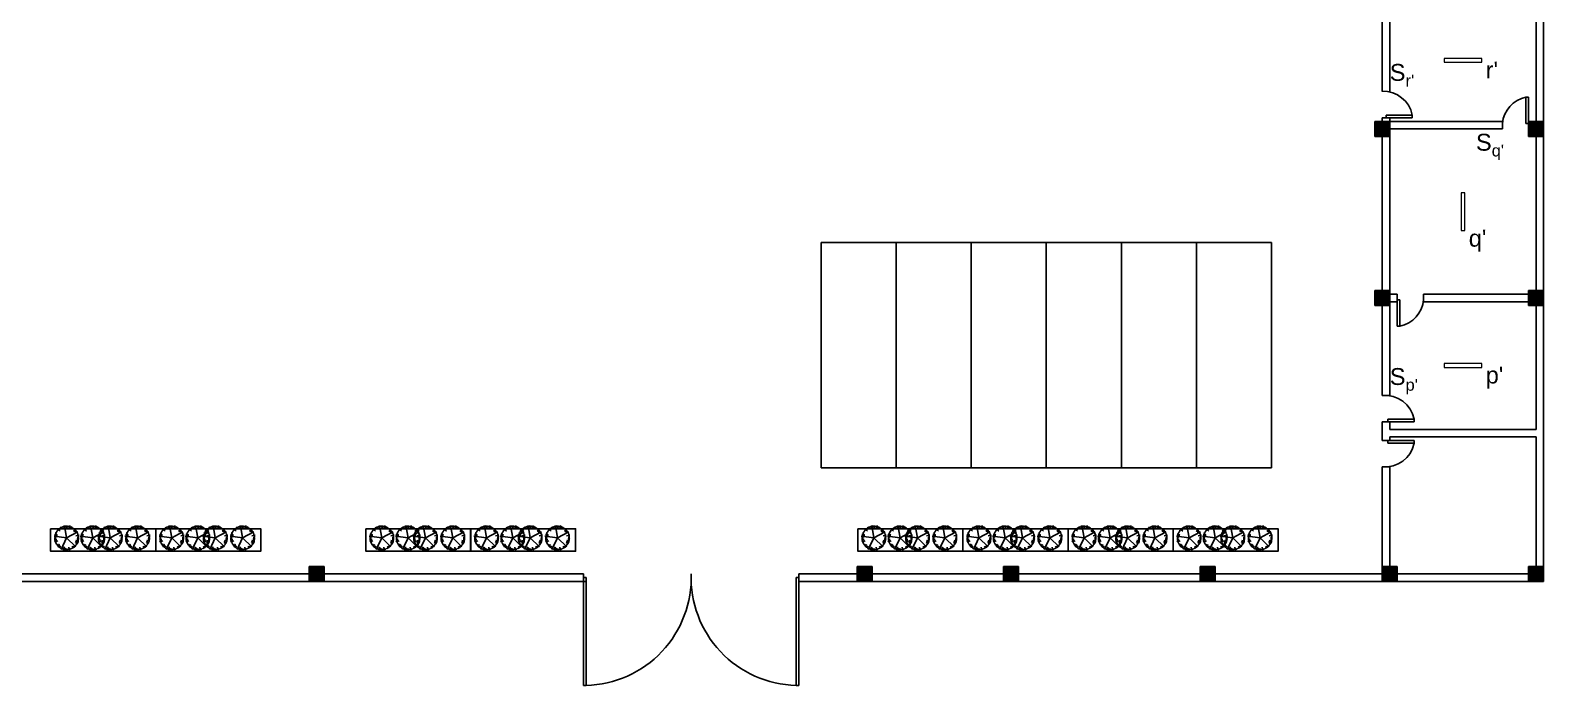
# Model space of a CAD drawing. Header units: inches. Extents: x 690793850 to 3471233902, y 1044954437 to 2780428972.
# Drawn here: x 1735588518 to 1735629317, y 1045055754 to 1045073194 of the extents above; entities that cross this region are included whole.
import ezdxf

# ---------------------------------------------------------------- set-up
doc = ezdxf.new("R2010")
doc.units = ezdxf.units.IN
doc.header["$MEASUREMENT"] = 0
for name, color, linetype in [('Doors', 140, 'Continuous'), ('ID-ST WALL', 4, 'Continuous'), ('Poste', 2, 'Continuous'), ('Walls', 7, 'Continuous')]:
    doc.layers.add(name, color=color, linetype=linetype)
doc.layers.add('L-PLNT-SHRUB', color=85, linetype='Continuous', true_color=0x56c23d)
doc.layers.add('lighting', color=3, linetype='Continuous', lineweight=13)
doc.styles.get("Standard").update_dxf_attribs({"font": 'arial.ttf'})

# ---------------------------------------------------------------- blocks, each defined once
blk = doc.blocks.new('poste')
for p, q in [((1735358586.536575, 1045014423.977711), (1735358986.536575, 1045014423.977711)), ((1735358586.536575, 1045014023.977711), (1735358586.536575, 1045014423.977711)), ((1735358986.536575, 1045014423.977711), (1735358986.536575, 1045014023.977711)), ((1735358986.536575, 1045014023.977711), (1735358586.536575, 1045014023.977711))]:
    blk.add_line(p, q)
blk = doc.blocks.new('A$C184D249B')
at = {"color": 0}
for p, q in [((-443, 22), (-384, 20)), ((-320, 87), (-438, 116)), ((-347, 60), (-436, 75)), ((-434, 57), (-367, 49)), ((-429, 100), (-381, 88)), ((-424, 127), (-384, 115)), ((-416, 139), (-383, 127)), ((0, 0), (-407, 199)), ((-405, 163), (-363, 146)), ((-382, 213), (-342, 191)), ((-361, 242), (-322, 216)), ((-281, 213), (-353, 268)), ((-333, 285), (-300, 255)), ((0, 0), (-315, -325)), ((-312, 308), (-265, 261)), ((-230, 247), (-303, 325)), ((-266, 347), (-225, 294)), ((-249, 359), (-232, 335)), ((-233, 374), (-207, 332)), ((-211, 390), (-190, 353)), ((-196, 392), (-181, 361)), ((-171, 402), (-153, 360)), ((-103, 315), (-143, 430)), ((-120, 421), (-107, 377)), ((-84, 427), (-75, 380)), ((-50, 349), (-64, 438)), ((-3, 439), (-3, 372)), ((0, 0), (64, 449)), ((0, 0), (446, 78)), ((0, 0), (212, -400)), ((40, 436), (34, 369)), ((87, 326), (115, 429)), ((100, 429), (88, 381)), ((127, 424), (115, 384)), ((116, 334), (145, 419)), ((163, 405), (146, 363)), ((186, 403), (169, 362)), ((213, 382), (191, 342)), ((242, 361), (216, 322)), ((254, 358), (233, 329)), ((240, 228), (327, 314)), ((285, 333), (255, 300)), ((308, 312), (261, 265)), ((347, 266), (294, 225)), ((345, 281), (312, 255)), ((316, 155), (397, 196)), ((329, 76), (433, 100)), ((374, 233), (332, 207)), ((359, 249), (335, 232)), ((390, 211), (353, 190)), ((402, 171), (360, 153)), ((392, 196), (361, 181)), ((439, 3), (372, 3)), ((421, 120), (377, 107)), ((427, 84), (380, 75)), ((437, 34), (393, 32)), ((440, 57), (411, 54)), ((-439, -3), (-372, -3)), ((-437, -34), (-393, -32)), ((-329, -76), (-433, -100)), ((-427, -84), (-380, -75)), ((-421, -120), (-377, -107)), ((-402, -171), (-360, -153)), ((-392, -196), (-361, -181)), ((-390, -211), (-353, -190)), ((-374, -233), (-332, -207)), ((-290, -202), (-364, -253)), ((-359, -249), (-335, -232)), ((-347, -266), (-294, -225)), ((-319, -301), (-271, -256)), ((-285, -333), (-255, -300)), ((-242, -361), (-216, -322)), ((-213, -382), (-191, -342)), ((-165, -312), (-206, -392)), ((-131, -304), (-177, -416)), ((-163, -405), (-146, -363)), ((-139, -416), (-127, -383)), ((-127, -424), (-115, -384)), ((-88, -325), (-117, -429)), ((-100, -429), (-88, -381)), ((-78, -430), (-72, -401)), ((-57, -434), (-49, -367)), ((-28, -440), (-25, -395)), ((3, -439), (3, -372)), ((34, -437), (32, -393)), ((55, -442), (50, -409)), ((74, -323), (104, -441)), ((84, -427), (75, -380)), ((120, -421), (107, -377)), ((159, -414), (143, -378)), ((171, -402), (153, -360)), ((196, -392), (181, -361)), ((233, -374), (207, -332)), ((221, -275), (278, -346)), ((266, -347), (225, -294)), ((230, -247), (303, -325)), ((249, -359), (232, -335)), ((312, -308), (265, -261)), ((333, -285), (300, -255)), ((320, -87), (438, -116)), ((361, -242), (322, -216)), ((323, -143), (405, -179)), ((382, -213), (342, -191)), ((353, -7), (443, -9)), ((405, -163), (363, -146)), ((434, -57), (367, -49)), ((429, -100), (381, -88)), ((416, -139), (383, -127)), ((424, -127), (384, -115)), ((430, -78), (401, -72))]:
    blk.add_line(p, q, dxfattribs=at)
blk = doc.blocks.new('tube light')
at = {"layer": 'lighting'}
for p, q in [((362255, 81955), (362255, 81855)), ((363255, 81955), (362255, 81955)), ((362255, 81855), (363255, 81855)), ((363255, 81855), (363255, 81955))]:
    blk.add_line(p, q, dxfattribs=at)

msp = doc.modelspace()

# ---------------------------------------------------------------- hatches: boundary and pattern name
at = {"layer": 'Poste', "true_color": 0xf1eb1f}
h = msp.add_hatch(color=2, dxfattribs=at)
h.dxf.hatch_style = 1
h.paths.add_polyline_path([(1735624343, 1045070374), (1735624743, 1045070374), (1735624743, 1045070774), (1735624343, 1045070774)])
h = msp.add_hatch(color=2, dxfattribs=at)
h.dxf.hatch_style = 1
h.paths.add_polyline_path([(1735628443, 1045070374), (1735628843, 1045070374), (1735628843, 1045070774), (1735628443, 1045070774)])
h = msp.add_hatch(color=2, dxfattribs=at)
h.dxf.hatch_style = 1
h.paths.add_polyline_path([(1735624343, 1045065873), (1735624743, 1045065873), (1735624743, 1045066273), (1735624343, 1045066273)])
h = msp.add_hatch(color=2, dxfattribs=at)
h.dxf.hatch_style = 1
h.paths.add_polyline_path([(1735628443, 1045065873), (1735628843, 1045065873), (1735628843, 1045066273), (1735628443, 1045066273)])
h = msp.add_hatch(color=2, dxfattribs=at)
h.dxf.hatch_style = 1
h.paths.add_polyline_path([(1735595943, 1045058524), (1735596343, 1045058524), (1735596343, 1045058924), (1735595943, 1045058924)])
h = msp.add_hatch(color=2, dxfattribs=at)
h.dxf.hatch_style = 1
h.paths.add_polyline_path([(1735610543, 1045058524), (1735610943, 1045058524), (1735610943, 1045058924), (1735610543, 1045058924)])
h = msp.add_hatch(color=2, dxfattribs=at)
h.dxf.hatch_style = 1
h.paths.add_polyline_path([(1735614843, 1045058924), (1735614443, 1045058924), (1735614443, 1045058524), (1735614843, 1045058524)])
h = msp.add_hatch(color=2, dxfattribs=at)
h.dxf.hatch_style = 1
h.paths.add_polyline_path([(1735620093, 1045058924), (1735619693, 1045058924), (1735619693, 1045058524), (1735620093, 1045058524)])
h = msp.add_hatch(color=2, dxfattribs=at)
h.dxf.hatch_style = 1
h.paths.add_polyline_path([(1735624543, 1045058524), (1735624943, 1045058524), (1735624943, 1045058924), (1735624543, 1045058924)])
h = msp.add_hatch(color=2, dxfattribs=at)
h.dxf.hatch_style = 1
h.paths.add_polyline_path([(1735628443, 1045058524), (1735628843, 1045058524), (1735628843, 1045058924), (1735628443, 1045058924)])

# ---------------------------------------------------------------- linework, layer by layer
at = {"layer": 'Doors'}
for p, q in [((1735628443, 1045071424), (1735628373, 1045071422)), ((1735628373, 1045070724), (1735628373, 1045071422)), ((1735628443, 1045070724), (1735628443, 1045071424)), ((1735625343, 1045070944), (1735624643, 1045070944)), ((1735624643, 1045070944), (1735624643, 1045070874)), ((1735624643, 1045070874), (1735625343, 1045070874)), ((1735625343, 1045070874), (1735625343, 1045070944)), ((1735628443, 1045070724), (1735628373, 1045070724)), ((1735624943, 1045066024), (1735624943, 1045065324)), ((1735625013, 1045066024), (1735624943, 1045066024)), ((1735625013, 1045065324), (1735625013, 1045066024)), ((1735624943, 1045065324), (1735625013, 1045065324)), ((1735625393, 1045062844), (1735624693, 1045062844)), ((1735624693, 1045062844), (1735624693, 1045062774)), ((1735624693, 1045062774), (1735625393, 1045062774)), ((1735625393, 1045062774), (1735625393, 1045062844)), ((1735624693, 1045062274), (1735625393, 1045062274)), ((1735624693, 1045062204), (1735624693, 1045062274)), ((1735625393, 1045062204), (1735624693, 1045062204)), ((1735625393, 1045062274), (1735625393, 1045062204)), ((1735603253, 1045058624), (1735603253, 1045055754)), ((1735603253, 1045058624), (1735603323, 1045058624)), ((1735603323, 1045055754), (1735603323, 1045058624)), ((1735606123, 1045058524), (1735606123, 1045058724)), ((1735608923, 1045055754), (1735608923, 1045058624)), ((1735608993, 1045058624), (1735608923, 1045058624)), ((1735608993, 1045058624), (1735608993, 1045055754)), ((1735603253, 1045055754), (1735603323, 1045055754)), ((1735608993, 1045055754), (1735608923, 1045055754))]:
    msp.add_line(p, q, dxfattribs=at)
for centre, radius, start, end in [((1735624568, 1045070787), 791, 11.4678, 91.8117), ((1735628528, 1045070649), 788, 101.3293, 174.5417), ((1735624856, 1045066099), 791, 281.4678, 354.5578), ((1735624618, 1045062687), 791, 11.4678, 95.4422), ((1735624618, 1045062362), 791, 264.5578, 348.5322), ((1735603254, 1045058624), 2871, 271.379, 1.9962), ((1735608992, 1045058624), 2871, 178.0038, 268.621)]:
    msp.add_arc(centre, radius, start, end, dxfattribs=at)
at = {"layer": 'ID-ST WALL', "color": 8}
for points in [[(1735589052, 1045059928), (1735589052, 1045059328), (1735591852, 1045059328), (1735591852, 1045059928)], [(1735591852, 1045059928), (1735591852, 1045059328), (1735594652, 1045059328), (1735594652, 1045059928)], [(1735597454, 1045059928), (1735597454, 1045059328), (1735600254, 1045059328), (1735600254, 1045059928)], [(1735600244, 1045059928), (1735600244, 1045059328), (1735603044, 1045059328), (1735603044, 1045059928)], [(1735610568, 1045059928), (1735610568, 1045059328), (1735613368, 1045059328), (1735613368, 1045059928)], [(1735613368, 1045059928), (1735613368, 1045059328), (1735616168, 1045059328), (1735616168, 1045059928)], [(1735616168, 1045059928), (1735616168, 1045059328), (1735618968, 1045059328), (1735618968, 1045059928)], [(1735618968, 1045059928), (1735618968, 1045059328), (1735621768, 1045059328), (1735621768, 1045059928)]]:
    msp.add_lwpolyline(points, close=True, dxfattribs=at)
at = {"layer": 'lighting'}
for p, q in [((1735628466, 1045070374), (1735628643, 1045070574)), ((1735628643, 1045066174), (1735628443, 1045066174)), ((1735628556, 1045066273), (1735628643, 1045066174)), ((1735628643, 1045065873), (1735628643, 1045065974))]:
    msp.add_line(p, q, dxfattribs=at)
at = {"layer": 'Poste'}
for q in [(1735610543, 1045058524), (1735610942, 1045058624)]:
    msp.add_line((1735610943, 1045058524), q, dxfattribs=at)
at = {"layer": 'Walls'}
for p, q in [((1735624543, 1045075524), (1735624543, 1045071577)), ((1735628843, 1045075524), (1735628843, 1045070724)), ((1735624743, 1045074024), (1735624743, 1045071558)), ((1735628643, 1045074024), (1735628643, 1045070774)), ((1735624443, 1045070774), (1735624443, 1045070676)), ((1735624543, 1045070874), (1735624543, 1045063474)), ((1735624543, 1045070774), (1735624543, 1045070874)), ((1735624543, 1045070874), (1735624743, 1045070874)), ((1735624743, 1045070874), (1735624743, 1045070774)), ((1735627743, 1045070774), (1735624743, 1045070774)), ((1735627743, 1045070774), (1735627743, 1045070574)), ((1735628643, 1045070774), (1735628443, 1045070774)), ((1735628443, 1045070574), (1735628443, 1045070774)), ((1735628543, 1045070774), (1735628543, 1045070676)), ((1735628843, 1045070724), (1735628843, 1045066024)), ((1735624443, 1045070376), (1735624343, 1045070376)), ((1735624443, 1045070376), (1735624443, 1045070374)), ((1735624743, 1045070574), (1735624743, 1045066174)), ((1735627743, 1045070574), (1735624743, 1045070574)), ((1735628643, 1045070574), (1735628443, 1045070574)), ((1735628543, 1045070376), (1735628443, 1045070376)), ((1735628543, 1045070376), (1735628543, 1045070374)), ((1735628643, 1045070574), (1735628643, 1045066174)), ((1735609589, 1045067547), (1735609589, 1045061547)), ((1735621589, 1045067547), (1735609589, 1045067547)), ((1735611589, 1045061547), (1735611589, 1045067547)), ((1735613589, 1045061547), (1735613589, 1045067547)), ((1735615589, 1045061547), (1735615589, 1045067547)), ((1735617589, 1045061547), (1735617589, 1045067547)), ((1735619589, 1045061547), (1735619589, 1045067547)), ((1735621589, 1045061547), (1735621589, 1045067547)), ((1735624443, 1045066273), (1735624443, 1045066174)), ((1735624943, 1045066174), (1735624743, 1045066174)), ((1735624943, 1045065874), (1735624943, 1045066174)), ((1735628543, 1045066174), (1735625643, 1045066174)), ((1735625643, 1045066024), (1735625643, 1045066174)), ((1735628543, 1045066273), (1735628543, 1045066174)), ((1735624443, 1045065874), (1735624343, 1045065874)), ((1735624443, 1045065874), (1735624443, 1045065873)), ((1735624743, 1045065974), (1735624743, 1045063474)), ((1735624743, 1045065974), (1735624943, 1045065974)), ((1735625643, 1045065974), (1735625643, 1045066024)), ((1735628543, 1045065974), (1735625643, 1045065974)), ((1735628543, 1045065874), (1735628443, 1045065874)), ((1735628543, 1045065874), (1735628543, 1045065873)), ((1735628643, 1045065874), (1735628643, 1045062574)), ((1735628843, 1045066024), (1735628843, 1045062524)), ((1735624743, 1045063474), (1735624543, 1045063474)), ((1735624543, 1045062774), (1735624543, 1045062274)), ((1735624843, 1045062774), (1735624543, 1045062774)), ((1735624743, 1045062574), (1735624743, 1045062774)), ((1735628643, 1045062574), (1735624743, 1045062574)), ((1735628843, 1045062524), (1735628843, 1045058524)), ((1735624743, 1045062274), (1735624543, 1045062274)), ((1735624743, 1045062374), (1735624743, 1045062274)), ((1735628643, 1045062374), (1735624743, 1045062374)), ((1735628643, 1045062374), (1735628643, 1045058824)), ((1735609589, 1045061547), (1735621589, 1045061547)), ((1735613589, 1045061547), (1735611589, 1045061547)), ((1735615589, 1045061547), (1735613589, 1045061547)), ((1735624543, 1045061574), (1735624543, 1045058724)), ((1735624743, 1045061574), (1735624543, 1045061574)), ((1735624743, 1045061574), (1735624743, 1045058724)), ((1735628543, 1045058924), (1735628543, 1045058824)), ((1735603253, 1045058524), (1735587173, 1045058524)), ((1735603253, 1045058724), (1735587243, 1045058724)), ((1735603253, 1045058724), (1735603253, 1045058524)), ((1735603323, 1045058524), (1735603253, 1045058524)), ((1735610193, 1045058724), (1735608993, 1045058724)), ((1735608993, 1045058724), (1735608993, 1045058524)), ((1735610193, 1045058524), (1735608993, 1045058524)), ((1735610843, 1045058724), (1735610193, 1045058724)), ((1735610843, 1045058524), (1735610193, 1045058524)), ((1735618643, 1045058724), (1735610843, 1045058724)), ((1735610843, 1045058724), (1735610843, 1045058524)), ((1735618643, 1045058524), (1735610843, 1045058524)), ((1735624543, 1045058724), (1735618643, 1045058724)), ((1735624543, 1045058524), (1735618643, 1045058524)), ((1735628843, 1045058524), (1735624543, 1045058524)), ((1735628543, 1045058724), (1735624743, 1045058724))]:
    msp.add_line(p, q, dxfattribs=at)
for centre, radius, start, end in [((1735628528, 1045070649), 788, 185.4583, 185.4583), ((1735624856, 1045066099), 791, 5.4422, 5.4422), ((1735624957, 1045066024), 702, 12.3336, 12.3336)]:
    msp.add_arc(centre, radius, start, end, dxfattribs=at)

# ---------------------------------------------------------------- block references
at = {"layer": 'L-PLNT-SHRUB', "color": 8, "xscale": 0.75, "yscale": 0.75, "zscale": 0.75, "rotation": 90}
for p in [(1735589478, 1045059681), (1735590176, 1045059681), (1735590641, 1045059681), (1735591370, 1045059681), (1735592278, 1045059681), (1735592975, 1045059681), (1735593440, 1045059681), (1735594169, 1045059681), (1735597879, 1045059681), (1735598577, 1045059681), (1735599042, 1045059681), (1735599771, 1045059681), (1735600670, 1045059681), (1735601368, 1045059681), (1735601833, 1045059681), (1735602562, 1045059681), (1735610994, 1045059681), (1735611691, 1045059681), (1735612156, 1045059681), (1735612885, 1045059681), (1735613794, 1045059681), (1735614491, 1045059681), (1735614956, 1045059681), (1735615685, 1045059681), (1735616594, 1045059681), (1735617291, 1045059681), (1735617756, 1045059681), (1735618485, 1045059681), (1735619394, 1045059681), (1735620091, 1045059681), (1735620556, 1045059681), (1735621285, 1045059681)]:
    msp.add_blockref('A$C184D249B', p, dxfattribs=at)
at = {"layer": 'lighting'}
for p, rotation in [((1735989448, 1045154305), 180), ((1735708599, 1044705619), 89.99999999999996), ((1735989448, 1045146180), 180)]:
    msp.add_blockref('tube light', p, dxfattribs=dict(at, rotation=rotation))
at = {"layer": 'Poste', "color": 2, "true_color": 0xf1eb1f}
for p in [(265757, 56350), (269857, 56350), (265757, 51849), (269857, 51849), (237357, 44500), (251957, 44500), (265957, 44500), (269857, 44500)]:
    msp.add_blockref('poste', p, dxfattribs=at)
at = {"layer": 'Poste', "color": 2, "true_color": 0xf1eb1f, "xscale": -1}
for p in [(3470973430, 44500), (3470978680, 44500)]:
    msp.add_blockref('poste', p, dxfattribs=at)

# ---------------------------------------------------------------- texts
at = {"layer": 'lighting', "char_height": 450, "attachment_point": 1}
for s, width, heights, insert in [("\\A1;S{\\H0.7x;\\S^ r';}", 1809.53, [-465], (1735624743, 1045072307)), ("r'", 1526.02, [-450], (1735627299, 1045072370)), ("\\A1;S{\\H0.7x;\\S^ q';}", 1809.53, [-465], (1735627040, 1045070446)), ("q'", 1526.02, [-575], (1735626848, 1045067890)), ("\\A1;S{\\H0.7x;\\S^ p';}", 1809.53, [-465], (1735624743, 1045064206)), ("p'", 1526.02, [-575], (1735627299, 1045064245))]:
    msp.add_mtext_dynamic_manual_height_columns(s, width=width, gutter_width=1, heights=heights, dxfattribs=dict(at, insert=insert))

doc.saveas('drawing.dxf')
